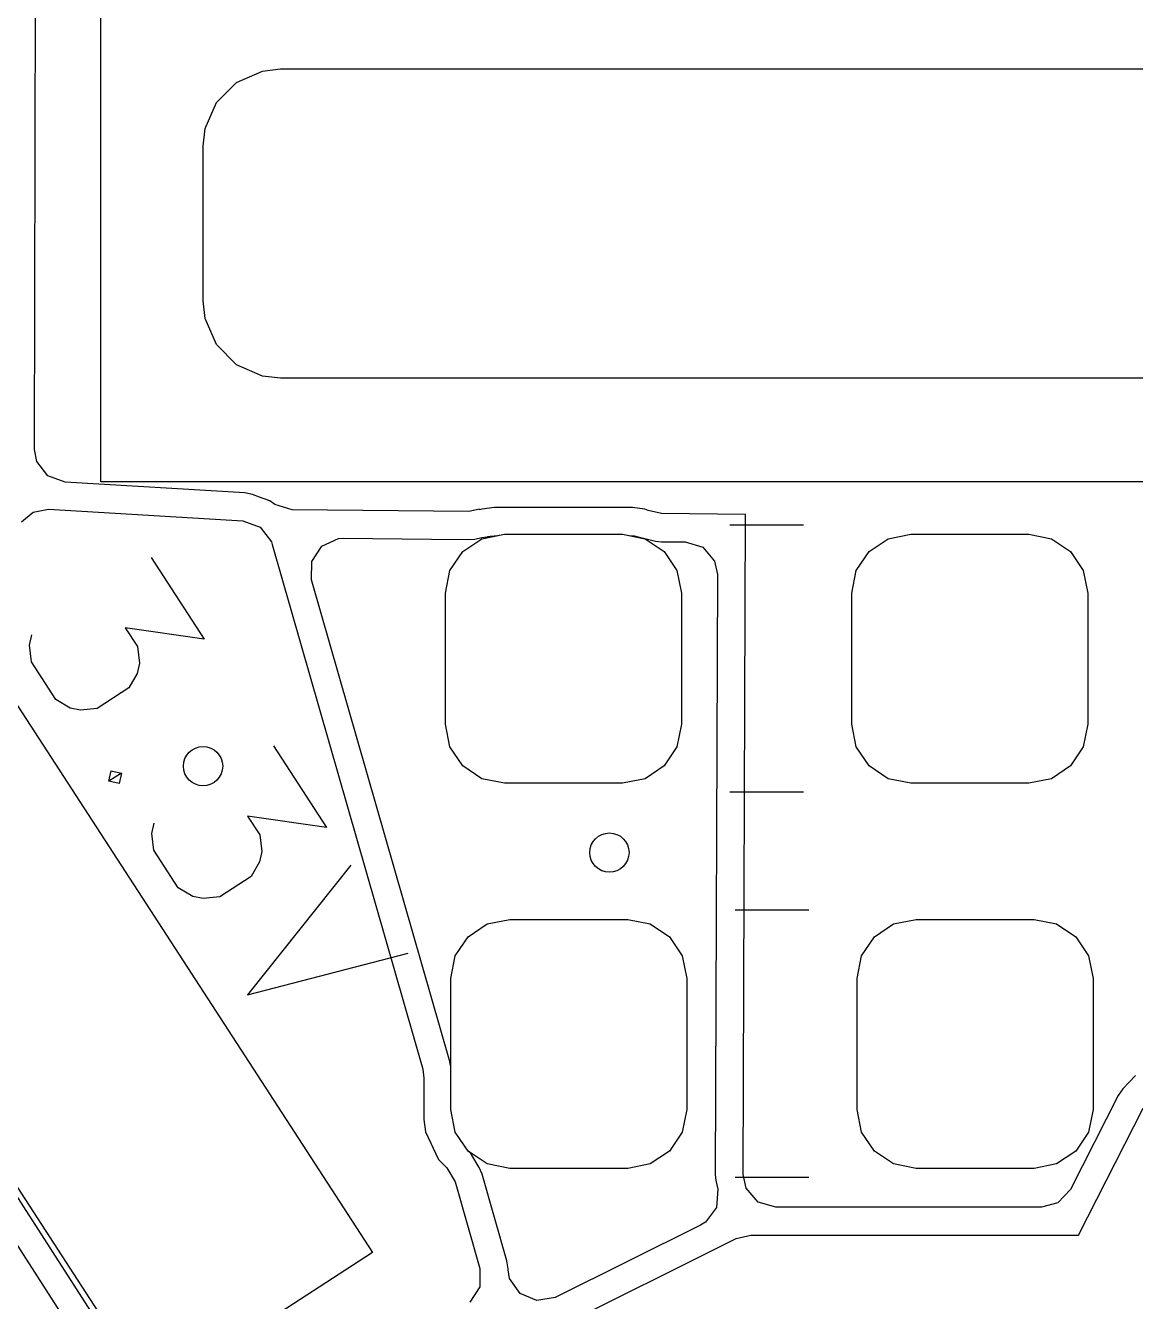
# Model space of a CAD drawing. Extents: x -28 to 34.6, y -6.7 to 48.3.
# Drawn here: x -22.803 to -18.569, y 22.809 to 27.677 of the extents above; entities that cross this region are included whole.
import ezdxf

# ---------------------------------------------------------------- set-up
doc = ezdxf.new("R2010")
doc.units = 0
doc.layers.add('BLACK', color=7, linetype='CONTINUOUS')

msp = doc.modelspace()

# ---------------------------------------------------------------- linework, layer by layer
at = {"layer": 'BLACK', "linetype": 'CONTINUOUS'}
for p, q in [((-22.515668, 25.936502), (-22.515668, 31.216502)), ((-27.315668, 29.991502), (-15.515668, 11.641502)), ((-22.768181, 26.059214), (-22.763562, 28.650745)), ((-21.898208, 27.503666), (-21.830668, 27.511502)), ((-21.898208, 27.503666), (-21.830668, 27.511502)), ((-21.830668, 27.511502), (-17.720668, 27.511502)), ((-21.830668, 27.511502), (-17.720668, 27.511502)), ((-22.074042, 27.383217), (-21.997383, 27.459876)), ((-22.074042, 27.383217), (-21.997383, 27.459876)), ((-21.997383, 27.459876), (-21.898208, 27.503666)), ((-21.997383, 27.459876), (-21.898208, 27.503666)), ((-22.117832, 27.284042), (-22.074042, 27.383217)), ((-22.117832, 27.284042), (-22.074042, 27.383217)), ((-22.125668, 27.216502), (-22.117832, 27.284042)), ((-22.125668, 27.216502), (-22.117832, 27.284042)), ((-22.125668, 26.626502), (-22.125668, 27.216502)), ((-22.125668, 26.626502), (-22.125668, 27.216502)), ((-22.117832, 26.558962), (-22.125668, 26.626502)), ((-22.117832, 26.558962), (-22.125668, 26.626502)), ((-22.074042, 26.459787), (-22.117832, 26.558962)), ((-22.074042, 26.459787), (-22.117832, 26.558962)), ((-21.997383, 26.383128), (-22.074042, 26.459787)), ((-21.997383, 26.383128), (-22.074042, 26.459787)), ((-21.898208, 26.339338), (-21.997383, 26.383128)), ((-21.898208, 26.339338), (-21.997383, 26.383128)), ((-21.830668, 26.331502), (-21.898208, 26.339338)), ((-21.830668, 26.331502), (-21.898208, 26.339338)), ((-17.720668, 26.331502), (-21.830668, 26.331502)), ((-17.720668, 26.331502), (-21.830668, 26.331502)), ((-22.759885, 26.014403), (-22.768181, 26.059214)), ((-22.717408, 25.958928), (-22.759885, 26.014403)), ((-22.651682, 25.935224), (-22.717408, 25.958928)), ((-21.966718, 25.893711), (-22.651682, 25.935224)), ((-17.035668, 25.936502), (-22.515668, 25.936502)), ((-21.936868, 25.887556), (-21.966718, 25.893711)), ((-21.936867, 25.887556), (-21.936868, 25.887556)), ((-21.936864, 25.887555), (-21.936867, 25.887556)), ((-21.909981, 25.87786), (-21.936864, 25.887555)), ((-21.871139, 25.863852), (-21.909981, 25.87786)), ((-21.871138, 25.863851), (-21.871139, 25.863852)), ((-21.857444, 25.85383), (-21.871138, 25.863851)), ((-21.852362, 25.850303), (-21.857444, 25.85383)), ((-22.817928, 25.782977), (-22.774026, 25.820886)), ((-22.774026, 25.820886), (-22.715206, 25.831777)), ((-22.715206, 25.831777), (-21.973199, 25.786807)), ((-21.785536, 25.829906), (-21.852362, 25.850303)), ((-21.111045, 25.82273), (-21.785536, 25.829906)), ((-21.071226, 25.831335), (-21.111045, 25.82273)), ((-21.070742, 25.829675), (-21.071226, 25.831335)), ((-21.061631, 25.832331), (-21.070742, 25.829675)), ((-21.013997, 25.838602), (-21.061631, 25.832331)), ((-20.487348, 25.838602), (-21.013997, 25.838602)), ((-20.487341, 25.838602), (-20.487348, 25.838602)), ((-20.487335, 25.838602), (-20.487341, 25.838602)), ((-20.487332, 25.838601), (-20.487335, 25.838602)), ((-20.439706, 25.832331), (-20.487332, 25.838601)), ((-20.439705, 25.832331), (-20.439706, 25.832331)), ((-20.439702, 25.83233), (-20.439705, 25.832331)), ((-20.427247, 25.826523), (-20.439702, 25.83233)), ((-20.376164, 25.814912), (-20.427247, 25.826523)), ((-20.055668, 25.811502), (-20.376164, 25.814912)), ((-20.064826, 23.293053), (-20.055668, 25.811502)), ((-21.973199, 25.786807), (-21.907473, 25.763103)), ((-21.907473, 25.763103), (-21.864996, 25.707628)), ((-19.835087, 25.771501), (-20.116248, 25.771502)), ((-21.864996, 25.707628), (-21.861502, 25.697207)), ((-21.672891, 25.690968), (-21.60915, 25.719585)), ((-21.60915, 25.719585), (-21.590971, 25.72073)), ((-21.590971, 25.72073), (-21.254472, 25.71715)), ((-21.254472, 25.71715), (-21.112186, 25.715636)), ((-21.134767, 25.670601), (-21.061772, 25.719375)), ((-21.134767, 25.670601), (-21.061772, 25.719375)), ((-21.112186, 25.715636), (-21.112186, 25.715637)), ((-21.112186, 25.715637), (-21.112184, 25.715636)), ((-21.112184, 25.715636), (-21.088423, 25.718046)), ((-21.088423, 25.718046), (-21.061635, 25.723836)), ((-21.061772, 25.719375), (-20.975668, 25.736502)), ((-21.061772, 25.719375), (-20.975668, 25.736502)), ((-21.061635, 25.723836), (-21.051937, 25.725531)), ((-21.051937, 25.725531), (-21.041821, 25.726888)), ((-21.041821, 25.726888), (-21.040768, 25.726855)), ((-21.040768, 25.726855), (-21.039667, 25.727177)), ((-21.039667, 25.727177), (-21.030654, 25.728386)), ((-21.030654, 25.728386), (-21.030392, 25.72842)), ((-21.030392, 25.72842), (-21.03033, 25.728411)), ((-21.03033, 25.728411), (-21.030107, 25.728458)), ((-21.030107, 25.728458), (-21.015025, 25.730443)), ((-21.015025, 25.730443), (-21.001763, 25.731312)), ((-21.001763, 25.731312), (-20.975668, 25.736502)), ((-20.975668, 25.736502), (-20.525668, 25.736502)), ((-20.975668, 25.736502), (-20.525668, 25.736502)), ((-20.975668, 25.736502), (-20.525668, 25.736502)), ((-20.525668, 25.736502), (-20.499573, 25.731312)), ((-20.525668, 25.736502), (-20.439564, 25.719375)), ((-20.525668, 25.736502), (-20.439564, 25.719375)), ((-20.499573, 25.731312), (-20.486309, 25.730443)), ((-20.486309, 25.730443), (-20.480838, 25.729722)), ((-20.480838, 25.729722), (-20.456856, 25.724097)), ((-20.456856, 25.724097), (-20.454056, 25.723139)), ((-20.454056, 25.723139), (-20.450985, 25.722087)), ((-20.450985, 25.722087), (-20.399902, 25.710476)), ((-20.439564, 25.719375), (-20.366569, 25.670601)), ((-20.439564, 25.719375), (-20.366569, 25.670601)), ((-20.399902, 25.710476), (-20.39989, 25.710475)), ((-20.39989, 25.710475), (-20.399887, 25.710474)), ((-20.399887, 25.710474), (-20.377315, 25.707819)), ((-20.377315, 25.707819), (-20.377309, 25.707819)), ((-20.377309, 25.707819), (-20.377303, 25.707818)), ((-20.377303, 25.707818), (-20.286282, 25.70685)), ((-20.286282, 25.70685), (-20.219456, 25.686454)), ((-19.584767, 25.670601), (-19.511772, 25.719375)), ((-19.584767, 25.670601), (-19.511772, 25.719375)), ((-19.511772, 25.719375), (-19.425668, 25.736502)), ((-19.511772, 25.719375), (-19.425668, 25.736502)), ((-19.425668, 25.736502), (-18.975668, 25.736502)), ((-19.425668, 25.736502), (-18.975668, 25.736502)), ((-18.975668, 25.736502), (-18.889564, 25.719375)), ((-18.975668, 25.736502), (-18.889564, 25.719375)), ((-18.889564, 25.719375), (-18.816569, 25.670601)), ((-18.889564, 25.719375), (-18.816569, 25.670601)), ((-21.861502, 25.697207), (-21.28757, 23.695277)), ((-21.71104, 25.632432), (-21.672891, 25.690968)), ((-21.183541, 25.597606), (-21.134767, 25.670601)), ((-21.183541, 25.597606), (-21.134767, 25.670601)), ((-20.366569, 25.670601), (-20.317795, 25.597606)), ((-20.366569, 25.670601), (-20.317795, 25.597606)), ((-20.219456, 25.686454), (-20.174265, 25.633166)), ((-19.633541, 25.597606), (-19.584767, 25.670601)), ((-19.633541, 25.597606), (-19.584767, 25.670601)), ((-18.816569, 25.670601), (-18.767795, 25.597606)), ((-18.816569, 25.670601), (-18.767795, 25.597606)), ((-22.323912, 25.647877), (-22.121617, 25.336371)), ((-21.711487, 25.562564), (-21.71104, 25.632432)), ((-20.174265, 25.633166), (-20.163602, 25.582406)), ((-21.18462, 23.724804), (-21.711487, 25.562564)), ((-21.200668, 25.511502), (-21.183541, 25.597606)), ((-21.200668, 25.511502), (-21.183541, 25.597606)), ((-20.317795, 25.597606), (-20.300668, 25.511502)), ((-20.317795, 25.597606), (-20.300668, 25.511502)), ((-20.163602, 25.582406), (-20.171925, 23.293448)), ((-19.650668, 25.511502), (-19.633541, 25.597606)), ((-19.650668, 25.511502), (-19.633541, 25.597606)), ((-18.767795, 25.597606), (-18.750668, 25.511502)), ((-18.767795, 25.597606), (-18.750668, 25.511502)), ((-23.113291, 25.511827), (-21.479374, 22.995816)), ((-21.200668, 25.011502), (-21.200668, 25.511502)), ((-21.200668, 25.011502), (-21.200668, 25.511502)), ((-20.300668, 25.511502), (-20.300668, 25.011502)), ((-20.300668, 25.511502), (-20.300668, 25.011502)), ((-19.650668, 25.011502), (-19.650668, 25.511502)), ((-19.650668, 25.011502), (-19.650668, 25.511502)), ((-18.750668, 25.511502), (-18.750668, 25.011502)), ((-18.750668, 25.511502), (-18.750668, 25.011502)), ((-22.121617, 25.336371), (-22.422241, 25.379616)), ((-22.422241, 25.379616), (-22.375558, 25.30773)), ((-22.787591, 25.312692), (-22.77919, 25.352216)), ((-22.780431, 25.249207), (-22.787591, 25.312692)), ((-22.375558, 25.30773), (-22.368398, 25.244245)), ((-22.687064, 25.105435), (-22.780431, 25.249207)), ((-22.368398, 25.244245), (-22.376798, 25.204721)), ((-22.376798, 25.204721), (-22.409161, 25.149637)), ((-22.409161, 25.149637), (-22.528971, 25.071832)), ((-22.172317, 22.178965), (-24.05262, 25.102996)), ((-22.63198, 25.073072), (-22.687064, 25.105435)), ((-22.592457, 25.064671), (-22.63198, 25.073072)), ((-22.528971, 25.071832), (-22.592457, 25.064671)), ((-21.183541, 24.925398), (-21.200668, 25.011502)), ((-21.183541, 24.925398), (-21.200668, 25.011502)), ((-20.300668, 25.011502), (-20.317795, 24.925398)), ((-20.300668, 25.011502), (-20.317795, 24.925398)), ((-19.633541, 24.925398), (-19.650668, 25.011502)), ((-19.633541, 24.925398), (-19.650668, 25.011502)), ((-18.750668, 25.011502), (-18.767795, 24.925398)), ((-18.750668, 25.011502), (-18.767795, 24.925398)), ((-22.318045, 22.451177), (-23.951962, 24.967188)), ((-21.857078, 24.929016), (-21.654784, 24.61751)), ((-21.134767, 24.852403), (-21.183541, 24.925398)), ((-21.134767, 24.852403), (-21.183541, 24.925398)), ((-20.317795, 24.925398), (-20.366569, 24.852403)), ((-20.317795, 24.925398), (-20.366569, 24.852403)), ((-19.584767, 24.852403), (-19.633541, 24.925398)), ((-19.584767, 24.852403), (-19.633541, 24.925398)), ((-18.767795, 24.925398), (-18.816569, 24.852403)), ((-18.767795, 24.925398), (-18.816569, 24.852403)), ((-22.484769, 24.793929), (-22.476368, 24.833452)), ((-22.476368, 24.833452), (-22.436845, 24.825051)), ((-21.061772, 24.803629), (-21.134767, 24.852403)), ((-21.061772, 24.803629), (-21.134767, 24.852403)), ((-20.366569, 24.852403), (-20.439564, 24.803629)), ((-20.366569, 24.852403), (-20.439564, 24.803629)), ((-19.511772, 24.803629), (-19.584767, 24.852403)), ((-19.511772, 24.803629), (-19.584767, 24.852403)), ((-18.816569, 24.852403), (-18.889564, 24.803629)), ((-18.816569, 24.852403), (-18.889564, 24.803629)), ((-22.436845, 24.825051), (-22.484769, 24.793929)), ((-22.445246, 24.785528), (-22.484769, 24.793929)), ((-22.436845, 24.825051), (-22.445246, 24.785528)), ((-20.975668, 24.786502), (-21.061772, 24.803629)), ((-20.975668, 24.786502), (-21.061772, 24.803629)), ((-20.525668, 24.786502), (-20.975668, 24.786502)), ((-20.525668, 24.786502), (-20.975668, 24.786502)), ((-20.439564, 24.803629), (-20.525668, 24.786502)), ((-20.439564, 24.803629), (-20.525668, 24.786502)), ((-19.425668, 24.786502), (-19.511772, 24.803629)), ((-19.425668, 24.786502), (-19.511772, 24.803629)), ((-18.975668, 24.786502), (-19.425668, 24.786502)), ((-18.975668, 24.786502), (-19.425668, 24.786502)), ((-18.889564, 24.803629), (-18.975668, 24.786502)), ((-18.889564, 24.803629), (-18.975668, 24.786502)), ((-19.835088, 24.751502), (-20.116249, 24.751503)), ((-21.654784, 24.61751), (-21.955408, 24.660755)), ((-21.955408, 24.660755), (-21.908724, 24.588869)), ((-22.320757, 24.593832), (-22.312356, 24.633355)), ((-22.313597, 24.530347), (-22.320757, 24.593832)), ((-21.908724, 24.588869), (-21.901564, 24.525384)), ((-22.22023, 24.386575), (-22.313597, 24.530347)), ((-21.901564, 24.525384), (-21.909965, 24.485861)), ((-21.561417, 24.473737), (-21.955691, 23.97922)), ((-21.909965, 24.485861), (-21.942328, 24.430777)), ((-21.942328, 24.430777), (-22.062138, 24.352971)), ((-22.165146, 24.354212), (-22.22023, 24.386575)), ((-22.125623, 24.345811), (-22.165146, 24.354212)), ((-22.062138, 24.352971), (-22.125623, 24.345811)), ((-19.815088, 24.301502), (-20.096248, 24.301502)), ((-21.114767, 24.200601), (-21.041772, 24.249375)), ((-21.114767, 24.200601), (-21.041772, 24.249375)), ((-21.041772, 24.249375), (-20.955668, 24.266502)), ((-21.041772, 24.249375), (-20.955668, 24.266502)), ((-20.955668, 24.266502), (-20.505668, 24.266502)), ((-20.955668, 24.266502), (-20.505668, 24.266502)), ((-20.505668, 24.266502), (-20.419564, 24.249375)), ((-20.505668, 24.266502), (-20.419564, 24.249375)), ((-20.419564, 24.249375), (-20.346569, 24.200601)), ((-20.419564, 24.249375), (-20.346569, 24.200601)), ((-19.564767, 24.200601), (-19.491772, 24.249375)), ((-19.564767, 24.200601), (-19.491772, 24.249375)), ((-19.491772, 24.249375), (-19.405668, 24.266502)), ((-19.491772, 24.249375), (-19.405668, 24.266502)), ((-19.405668, 24.266502), (-18.955668, 24.266502)), ((-19.405668, 24.266502), (-18.955668, 24.266502)), ((-18.955668, 24.266502), (-18.869564, 24.249375)), ((-18.955668, 24.266502), (-18.869564, 24.249375)), ((-18.869564, 24.249375), (-18.796569, 24.200601)), ((-18.869564, 24.249375), (-18.796569, 24.200601)), ((-21.163541, 24.127606), (-21.114767, 24.200601)), ((-21.163541, 24.127606), (-21.114767, 24.200601)), ((-20.346569, 24.200601), (-20.297795, 24.127606)), ((-20.346569, 24.200601), (-20.297795, 24.127606)), ((-19.613541, 24.127606), (-19.564767, 24.200601)), ((-19.613541, 24.127606), (-19.564767, 24.200601)), ((-18.796569, 24.200601), (-18.747795, 24.127606)), ((-18.796569, 24.200601), (-18.747795, 24.127606)), ((-21.955691, 23.97922), (-21.343561, 24.138269)), ((-21.180668, 24.041502), (-21.163541, 24.127606)), ((-21.180668, 24.041502), (-21.163541, 24.127606)), ((-20.297795, 24.127606), (-20.280668, 24.041502)), ((-20.297795, 24.127606), (-20.280668, 24.041502)), ((-19.630668, 24.041502), (-19.613541, 24.127606)), ((-19.630668, 24.041502), (-19.613541, 24.127606)), ((-18.747795, 24.127606), (-18.730668, 24.041502)), ((-18.747795, 24.127606), (-18.730668, 24.041502)), ((-21.180668, 23.541502), (-21.180668, 24.041502)), ((-21.180668, 23.541502), (-21.180668, 24.041502)), ((-20.280668, 24.041502), (-20.280668, 23.541502)), ((-20.280668, 24.041502), (-20.280668, 23.541502)), ((-19.630668, 23.541502), (-19.630668, 24.041502)), ((-19.630668, 23.541502), (-19.630668, 24.041502)), ((-18.730668, 24.041502), (-18.730668, 23.541502)), ((-18.730668, 24.041502), (-18.730668, 23.541502)), ((-21.184613, 23.724776), (-21.18462, 23.724804)), ((-21.182605, 23.715322), (-21.184613, 23.724776)), ((-21.181512, 23.710181), (-21.182605, 23.715322)), ((-21.180668, 23.704175), (-21.181512, 23.710181)), ((-21.28757, 23.695277), (-21.282768, 23.661105)), ((-21.180668, 23.541502), (-21.180668, 23.704175)), ((-18.568657, 23.670898), (-18.616607, 23.620093)), ((-18.56865, 23.670903), (-18.568657, 23.670898)), ((-21.282768, 23.661105), (-21.282768, 23.503174)), ((-18.616607, 23.620093), (-18.634163, 23.595171)), ((-18.634166, 23.595167), (-18.816838, 23.236345)), ((-18.634163, 23.595171), (-18.634166, 23.595167)), ((-21.163541, 23.455398), (-21.180668, 23.541502)), ((-21.163541, 23.455398), (-21.180668, 23.541502)), ((-21.163541, 23.455398), (-21.180668, 23.541502)), ((-20.280668, 23.541502), (-20.297795, 23.455398)), ((-20.280668, 23.541502), (-20.297795, 23.455398)), ((-19.613541, 23.455398), (-19.630668, 23.541502)), ((-19.613541, 23.455398), (-19.630668, 23.541502)), ((-18.785668, 23.061502), (-18.538721, 23.546578)), ((-18.730668, 23.541502), (-18.747795, 23.455398)), ((-18.730668, 23.541502), (-18.747795, 23.455398)), ((-21.282768, 23.503174), (-21.276497, 23.455541)), ((-21.276497, 23.455541), (-21.276495, 23.455533)), ((-21.276495, 23.455533), (-21.227746, 23.350991)), ((-21.114767, 23.382403), (-21.163541, 23.455398)), ((-21.114767, 23.382403), (-21.163541, 23.455398)), ((-21.114767, 23.382403), (-21.163541, 23.455398)), ((-20.297795, 23.455398), (-20.346569, 23.382403)), ((-20.297795, 23.455398), (-20.346569, 23.382403)), ((-19.564767, 23.382403), (-19.613541, 23.455398)), ((-19.564767, 23.382403), (-19.613541, 23.455398)), ((-18.747795, 23.455398), (-18.796569, 23.382403)), ((-18.747795, 23.455398), (-18.796569, 23.382403)), ((-21.105959, 23.376518), (-21.114767, 23.382403)), ((-21.041772, 23.333629), (-21.114767, 23.382403)), ((-21.041772, 23.333629), (-21.114767, 23.382403)), ((-21.103637, 23.373519), (-21.105959, 23.376518)), ((-21.07212, 23.320011), (-21.103637, 23.373519)), ((-20.346569, 23.382403), (-20.419564, 23.333629)), ((-20.346569, 23.382403), (-20.419564, 23.333629)), ((-19.491772, 23.333629), (-19.564767, 23.382403)), ((-19.491772, 23.333629), (-19.564767, 23.382403)), ((-18.796569, 23.382403), (-18.869564, 23.333629)), ((-18.796569, 23.382403), (-18.869564, 23.333629)), ((-21.227746, 23.350991), (-21.195919, 23.319164)), ((-20.955668, 23.316502), (-21.041772, 23.333629)), ((-20.955668, 23.316502), (-21.041772, 23.333629)), ((-20.419564, 23.333629), (-20.505668, 23.316502)), ((-20.419564, 23.333629), (-20.505668, 23.316502)), ((-19.405668, 23.316502), (-19.491772, 23.333629)), ((-19.405668, 23.316502), (-19.491772, 23.333629)), ((-18.869564, 23.333629), (-18.955668, 23.316502)), ((-18.869564, 23.333629), (-18.955668, 23.316502)), ((-21.195919, 23.319164), (-21.164402, 23.265656)), ((-21.061449, 23.295172), (-21.07212, 23.320011)), ((-21.061448, 23.295166), (-21.061449, 23.295172)), ((-21.061444, 23.295157), (-21.061448, 23.295166)), ((-20.966366, 22.963517), (-21.061444, 23.295157)), ((-20.505668, 23.316502), (-20.955668, 23.316502)), ((-20.505668, 23.316502), (-20.955668, 23.316502)), ((-20.171925, 23.293448), (-20.171925, 23.293441)), ((-20.171925, 23.293441), (-20.169521, 23.270485)), ((-19.815088, 23.281502), (-20.096248, 23.281502)), ((-20.053621, 23.241091), (-20.064826, 23.293053)), ((-18.955668, 23.316502), (-19.405668, 23.316502)), ((-18.955668, 23.316502), (-19.405668, 23.316502)), ((-21.164402, 23.265656), (-21.069318, 22.933996)), ((-20.169521, 23.270485), (-20.169519, 23.270469)), ((-20.169519, 23.270469), (-20.162373, 23.237331)), ((-20.162373, 23.237331), (-20.167484, 23.167649)), ((-20.007866, 23.188287), (-20.053621, 23.241091)), ((-18.816838, 23.236345), (-18.864795, 23.185533)), ((-19.940827, 23.168602), (-20.007866, 23.188287)), ((-18.864795, 23.185533), (-18.927342, 23.168602)), ((-20.167484, 23.167649), (-20.209458, 23.111792)), ((-18.927342, 23.168602), (-19.940827, 23.168602)), ((-20.228343, 23.10018), (-20.782962, 22.824186)), ((-20.209458, 23.111792), (-20.228343, 23.10018)), ((-21.622736, 22.286658), (-20.091764, 23.048517)), ((-20.091764, 23.048517), (-20.03652, 23.061502)), ((-20.03652, 23.061502), (-18.785668, 23.061502)), ((-21.479374, 22.995816), (-22.318045, 22.451177)), ((-21.069318, 22.933996), (-21.069765, 22.864128)), ((-20.966366, 22.963516), (-20.966366, 22.963517)), ((-20.962219, 22.933307), (-20.966366, 22.963516)), ((-20.961932, 22.928896), (-20.962219, 22.933307)), ((-20.961086, 22.928952), (-20.961932, 22.928896)), ((-20.955952, 22.896318), (-20.961086, 22.928952)), ((-20.916239, 22.838832), (-20.955952, 22.896318)), ((-21.069765, 22.864128), (-21.107914, 22.805593)), ((-20.851751, 22.811942), (-20.916239, 22.838832)), ((-20.782962, 22.824186), (-20.851751, 22.811942))]:
    msp.add_line(p, q, dxfattribs=at)
at = {"layer": 'BLACK'}
for centre in [(-22.125668, 24.851502), (-20.575668, 24.521502)]:
    msp.add_circle(centre, 0.075, dxfattribs=at)

doc.saveas('drawing.dxf')
